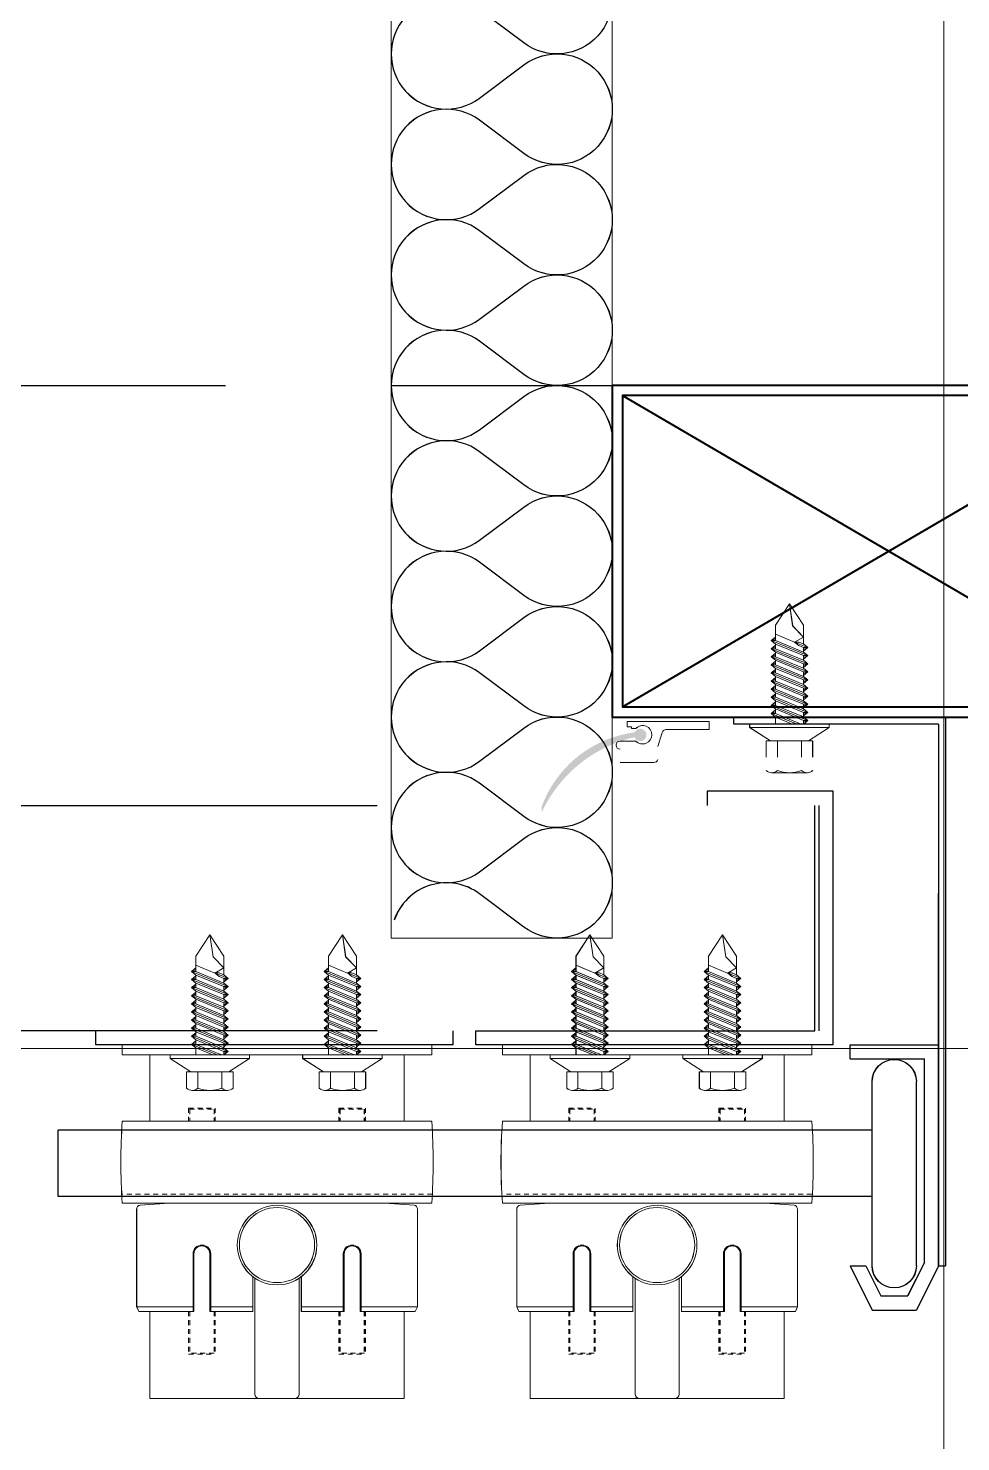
# Model space of a CAD drawing. Header units: millimetres. Extents: x 4739419 to 5837985, y 2291271 to 3446271.
# Drawn here: x 4920254.7 to 4920465.6, y 2426302.3 to 2426622 of the extents above; entities that cross this region are included whole.
import ezdxf

# ---------------------------------------------------------------- set-up
doc = ezdxf.new("R2010")
doc.units = ezdxf.units.MM
doc.linetypes.add('XR-평면도$0$HID', pattern=[2, 1.1, -0.9])
doc.linetypes.add('XR-평면도$0$HIDDEN', pattern=[0.375, 0.25, -0.125])
doc.layers.get('0').update_dxf_attribs({"color": 255})
for name, color, linetype, lineweight in [('XR-평면도$0$A-CNTL', 9, 'Continuous', 15), ('XR-평면도$0$A-CONC-LIN1', 9, 'Continuous', 40), ('XR-평면도$0$A-DWXM-SHUT', 9, 'Continuous', 25), ('XR-평면도$0$A-ELEV-LIN3', 9, 'Continuous', 18), ('XR-평면도$0$A-FFXM-EQP', 9, 'Continuous', 15), ('XR-평면도$0$A-WAXM-PANL', 9, 'Continuous', 20), ('XR-평면도$0$A-XXXX-STL', 9, 'Continuous', 25)]:
    doc.layers.add(name, color=color, linetype=linetype, lineweight=lineweight)
doc.layers.add('XR-평면도$0$HAT', color=9, linetype='Continuous')

# ---------------------------------------------------------------- blocks, each defined once
blk = doc.blocks.new('XR-평면도$0$중심선(210216)')
at = {"layer": 'XR-평면도$0$A-CNTL', "ltscale": 300}
blk.add_lwpolyline([(-10000, 90000), (186000, 90000)], dxfattribs=at)
blk = doc.blocks.new('XR-평면도$0$단열재(PANEL)')
at = {"layer": 'XR-평면도$0$HAT'}
blk.add_lwpolyline([(-60, 405, -2), (-60, 445), (-40, 430, 2), (-40, 470), (-60, 455, -2), (-60, 495), (-40, 480, 2), (-40, 520), (-60, 505, -2), (-60, 545), (-40, 530, 2), (-40, 570), (-60, 555, -2), (-60, 595), (-40, 580, 2), (-40, 620), (-60, 605, -2), (-60, 645), (-40, 630, 2), (-40, 670), (-60, 655, -2), (-60, 695), (-40, 680, 2), (-40, 720), (-60, 705, -2), (-60, 745), (-40, 730, 2), (-40, 770), (-60, 755, -2), (-60, 795), (-40, 780, 2), (-40, 820), (-60, 805, -2), (-60, 845), (-40, 830, 0.509758), (-1.34, 841.93, 0.509758)], format="xyb", dxfattribs=at)
blk = doc.blocks.new('XR-평면도$0$셔터(9600)230515')
at = {"layer": 'XR-평면도$0$A-FFXM-EQP'}
h = blk.add_hatch(color=256, dxfattribs=at)
h.paths.add_polyline_path([(9728.4, 328.74, 0.016306), (9730.07, 328.47, 1.195216), (9732.32, 330.04, 0.543341), (9730.03, 329.55, -0.013697), (9728.4, 329.98)])
h.paths.add_polyline_path([(9728.4, 328.74), (9728.4, 329.98, -0.012355), (9726.94, 330.44), (9726.78, 330.44, -0.213645), (9726.09, 330.75, -0.195215), (9709.05, 346.53), (9709.05, 345.22, 0.261268)])
at = {"color": 1}
for p, q in [((9727.3, 252.3, 0), (9847.7, 322.7, 0)), ((9727.3, 322.7, 0), (9847.7, 252.3, 0))]:
    blk.add_line(p, q, dxfattribs=at)
at = {"color": 3, "elevation": 0}
for points in [[(9850, 250), (9725, 250), (9725, 325), (9850, 325)], [(9847.7, 252.3), (9727.3, 252.3), (9727.3, 322.7), (9847.7, 322.7)]]:
    blk.add_lwpolyline(points, close=True, dxfattribs=at)
at = {"layer": 'XR-평면도$0$A-DWXM-SHUT', "ltscale": 20}
for p, q in [((9778.8, 449.15), (9783.8, 459.15)), ((9783.8, 459.15), (9793.8, 459.15)), ((9798.8, 449.15), (9793.8, 459.15)), ((9782.38, 449.15), (9785.78, 455.95)), ((9785.78, 455.95), (9791.82, 455.95)), ((9795.6, 448.39), (9791.82, 455.95)), ((9778.8, 449.15), (9782.38, 449.15)), ((9783.8, 449.15), (9783.8, 407.45)), ((9793.8, 449.15), (9793.8, 407.45)), ((9795.6, 448.39), (9795.6, 402.35)), ((9798.8, 449.15), (9798.8, 364.89)), ((9798.8, 326.6), (9798.8, 449.15)), ((9798.8, 449.15), (9800.4, 449.15)), ((9800.4, 325), (9800.4, 449.15)), ((9599.68, 433.45), (9599.68, 418.45)), ((9783.8, 433.45), (9599.68, 433.45)), ((9783.8, 418.45), (9599.68, 418.45)), ((9778.8, 402.35), (9795.6, 402.35)), ((9778.8, 402.35), (9778.8, 399.15)), ((9689.02, 399.15), (9608.18, 399.15)), ((9608.18, 399.15), (9608.18, 395.95)), ((9689.02, 399.15), (9689.02, 395.95)), ((9775, 399.15), (9694.16, 399.15)), ((9694.16, 399.15), (9694.16, 395.95)), ((9775, 399.15), (9694.16, 399.15)), ((9775, 399.15), (9775, 341.8)), ((9778.8, 399.15), (9798.8, 399.15)), ((9671.8, 395.95), (279.2, 395.95)), ((9694.16, 395.95), (9770.8, 395.95)), ((9770.8, 395.95), (9770.8, 345)), ((9771.8, 395.95), (9771.8, 345)), ((129.2, 345), (9671.8, 345)), ((9746.45, 341.8), (9746.45, 345)), ((9775, 341.8), (9746.45, 341.8)), ((9798.8, 326.6), (9752.47, 326.6)), ((9752.47, 326.6), (9752.47, 325)), ((9798.8, 326.6, 0), (9752.47, 326.6, 0)), ((9752.47, 326.6, 0), (9752.47, 325, 0)), ((9800.4, 325), (9752.47, 325))]:
    blk.add_line(p, q, dxfattribs=at)
for centre, start, end in [((9788.8, 449.15, 0), 0, 180), ((9788.8, 407.45, 0), 180, 0)]:
    blk.add_arc(centre, 5, start, end, dxfattribs=at)
at = {"layer": 'XR-평면도$0$A-FFXM-EQP'}
for p, q in [((9620.42, 459.45), (9620.42, 479.15)), ((9677.92, 479.15), (9620.42, 479.15)), ((9644.17, 451.93), (9644.17, 478.15)), ((9653.17, 479.15), (9645.17, 479.15)), ((9654.17, 451.93), (9654.17, 478.15)), ((9677.92, 479.15), (9677.92, 459.45)), ((9706.4, 459.45), (9706.4, 479.15)), ((9763.9, 479.15), (9706.4, 479.15)), ((9730.15, 451.93), (9730.15, 478.15)), ((9739.15, 479.15), (9731.15, 479.15)), ((9740.15, 451.93), (9740.15, 478.15)), ((9763.9, 479.15), (9763.9, 459.45)), ((9617.42, 458.45), (9617.89, 459.45)), ((9617.42, 458.45), (9617.42, 436.36)), ((9630.37, 458.45), (9617.42, 458.45)), ((9630.37, 459.45), (9617.89, 459.45)), ((9630.17, 446.45), (9630.17, 459.45)), ((9630.37, 446.45), (9630.37, 459.45)), ((9633.97, 446.45), (9633.97, 459.45)), ((9643.67, 459.45), (9633.97, 459.45)), ((9643.67, 458.45), (9633.97, 458.45)), ((9634.17, 446.45), (9634.17, 459.45)), ((9643.67, 459.45), (9643.67, 451.57)), ((9654.67, 459.45), (9654.67, 451.57)), ((9664.37, 459.45), (9654.67, 459.45)), ((9664.37, 458.45), (9654.67, 458.45)), ((9664.17, 446.45), (9664.17, 459.45)), ((9664.37, 446.45), (9664.37, 459.45)), ((9667.97, 446.45), (9667.97, 459.45)), ((9680.45, 459.45), (9667.97, 459.45)), ((9680.92, 458.45), (9667.97, 458.45)), ((9668.17, 446.45), (9668.17, 459.45)), ((9680.92, 458.45), (9680.45, 459.45)), ((9680.92, 458.45), (9680.92, 436.36)), ((9703.4, 458.45), (9703.87, 459.45)), ((9703.4, 458.45), (9703.4, 436.36)), ((9716.35, 458.45), (9703.4, 458.45)), ((9716.35, 459.45), (9703.87, 459.45)), ((9716.15, 446.45), (9716.15, 459.45)), ((9716.35, 446.45), (9716.35, 459.45)), ((9719.95, 446.45), (9719.95, 459.45)), ((9729.65, 459.45), (9719.95, 459.45)), ((9729.65, 458.45), (9719.95, 458.45)), ((9720.15, 446.45), (9720.15, 459.45)), ((9729.65, 459.45), (9729.65, 451.57)), ((9740.65, 459.45), (9740.65, 451.57)), ((9750.35, 459.45), (9740.65, 459.45)), ((9750.35, 458.45), (9740.65, 458.45)), ((9750.15, 446.45), (9750.15, 459.45)), ((9750.35, 446.45), (9750.35, 459.45)), ((9753.95, 446.45), (9753.95, 459.45)), ((9766.43, 459.45), (9753.95, 459.45)), ((9766.9, 458.45), (9753.95, 458.45)), ((9754.15, 446.45), (9754.15, 459.45)), ((9766.9, 458.45), (9766.43, 459.45)), ((9766.9, 458.45), (9766.9, 436.36)), ((9684.17, 434.95), (9614.17, 434.95)), ((9624.84, 434.95), (9618.18, 435.39)), ((9620.42, 435.07), (9620.42, 434.95)), ((9673.5, 434.95), (9680.16, 435.39)), ((9677.92, 435.07), (9677.92, 434.95)), ((9770.15, 434.95), (9700.15, 434.95)), ((9710.82, 434.95), (9704.16, 435.39)), ((9706.4, 435.07), (9706.4, 434.95)), ((9759.48, 434.95), (9766.14, 435.39)), ((9763.9, 435.07), (9763.9, 434.95)), ((9684.17, 416.45), (9614.17, 416.45)), ((9620.42, 401.45), (9620.42, 416.45)), ((9677.92, 416.45), (9677.92, 402.45)), ((9770.15, 416.45), (9700.15, 416.45)), ((9706.4, 401.45), (9706.4, 416.45)), ((9763.9, 416.45), (9763.9, 402.45)), ((9629.9, 409.45), (9638.04, 409.45)), ((9659.9, 409.45), (9668.04, 409.45)), ((9715.88, 409.45), (9724.02, 409.45)), ((9745.88, 409.45), (9754.02, 409.45)), ((9628.72, 408.95), (9628.72, 405.25)), ((9631.26, 408.95), (9631.26, 405.25)), ((9636.68, 408.95), (9636.68, 405.25)), ((9639.22, 408.95), (9639.22, 405.25)), ((9658.72, 408.95), (9658.72, 405.25)), ((9661.26, 408.95), (9661.26, 405.25)), ((9666.68, 408.95), (9666.68, 405.25)), ((9669.22, 408.95), (9669.22, 405.25)), ((9714.7, 408.95), (9714.7, 405.25)), ((9717.24, 408.95), (9717.24, 405.25)), ((9722.66, 408.95), (9722.66, 405.25)), ((9725.2, 408.95), (9725.2, 405.25)), ((9744.7, 408.95), (9744.7, 405.25)), ((9747.24, 408.95), (9747.24, 405.25)), ((9752.66, 408.95), (9752.66, 405.25)), ((9755.2, 408.95), (9755.2, 405.25)), ((9628.72, 405.25), (9639.22, 405.25)), ((9658.72, 405.25), (9669.22, 405.25)), ((9714.7, 405.25), (9725.2, 405.25)), ((9744.7, 405.25), (9755.2, 405.25)), ((9684.17, 401.45), (9614.17, 401.45)), ((9614.17, 401.45), (9614.17, 399.15)), ((9620.42, 401.45), (9620.42, 402.45)), ((9629.82, 399.05), (9635.72, 401.45)), ((9629.82, 397.22), (9638.12, 400.63)), ((9629.82, 397.22), (9638.12, 400.63)), ((9630.82, 399.85), (9630.82, 401.45)), ((9637.12, 400.63), (9637.12, 401.45)), ((9637.12, 398.8), (9637.12, 399.83)), ((9659.82, 399.05), (9665.72, 401.45)), ((9659.82, 397.22), (9668.12, 400.63)), ((9659.82, 397.22), (9668.12, 400.63)), ((9660.82, 399.85), (9660.82, 401.45)), ((9667.12, 400.63), (9667.12, 401.45)), ((9667.12, 398.8), (9667.12, 399.83)), ((9677.92, 401.45), (9677.92, 402.45)), ((9684.17, 401.45), (9684.17, 399.15)), ((9770.15, 401.45), (9700.15, 401.45)), ((9700.15, 401.45), (9700.15, 399.15)), ((9706.4, 401.45), (9706.4, 402.45)), ((9715.8, 399.05), (9721.7, 401.45)), ((9715.8, 397.22), (9724.1, 400.63)), ((9715.8, 397.22), (9724.1, 400.63)), ((9716.8, 399.85), (9716.8, 401.45)), ((9723.1, 400.63), (9723.1, 401.45)), ((9723.1, 398.8), (9723.1, 399.83)), ((9745.8, 399.05), (9751.7, 401.45)), ((9745.8, 397.22), (9754.1, 400.63)), ((9745.8, 397.22), (9754.1, 400.63)), ((9746.8, 399.85), (9746.8, 401.45)), ((9753.1, 400.63), (9753.1, 401.45)), ((9753.1, 398.8), (9753.1, 399.83)), ((9763.9, 401.45), (9763.9, 402.45)), ((9770.15, 401.45), (9770.15, 399.15)), ((9629.82, 395.38), (9638.12, 398.8)), ((9629.82, 395.38), (9638.12, 398.8)), ((9629.82, 393.55), (9638.12, 396.97)), ((9629.82, 393.55), (9638.12, 396.97)), ((9630.82, 398.02), (9630.82, 399.05)), ((9630.82, 396.19), (9630.82, 397.22)), ((9637.12, 396.97), (9637.12, 398)), ((9659.82, 395.38), (9668.12, 398.8)), ((9659.82, 395.38), (9668.12, 398.8)), ((9659.82, 393.55), (9668.12, 396.97)), ((9659.82, 393.55), (9668.12, 396.97)), ((9660.82, 398.02), (9660.82, 399.05)), ((9660.82, 396.19), (9660.82, 397.22)), ((9667.12, 396.97), (9667.12, 398)), ((9715.8, 395.38), (9724.1, 398.8)), ((9715.8, 395.38), (9724.1, 398.8)), ((9715.8, 393.55), (9724.1, 396.97)), ((9715.8, 393.55), (9724.1, 396.97)), ((9716.8, 398.02), (9716.8, 399.05)), ((9716.8, 396.19), (9716.8, 397.22)), ((9723.1, 396.97), (9723.1, 398)), ((9745.8, 395.38), (9754.1, 398.8)), ((9745.8, 395.38), (9754.1, 398.8)), ((9745.8, 393.55), (9754.1, 396.97)), ((9745.8, 393.55), (9754.1, 396.97)), ((9746.8, 398.02), (9746.8, 399.05)), ((9746.8, 396.19), (9746.8, 397.22)), ((9753.1, 396.97), (9753.1, 398)), ((9629.82, 391.72), (9638.12, 395.14)), ((9629.82, 391.72), (9638.12, 395.14)), ((9629.82, 389.89), (9638.12, 393.3)), ((9629.82, 389.89), (9638.12, 393.3)), ((9630.82, 394.36), (9630.82, 395.38)), ((9630.82, 392.52), (9630.82, 393.55)), ((9637.12, 395.14), (9637.12, 396.16)), ((9637.12, 393.3), (9637.12, 394.33)), ((9659.82, 391.72), (9668.12, 395.14)), ((9659.82, 391.72), (9668.12, 395.14)), ((9659.82, 389.89), (9668.12, 393.3)), ((9659.82, 389.89), (9668.12, 393.3)), ((9660.82, 394.36), (9660.82, 395.38)), ((9660.82, 392.52), (9660.82, 393.55)), ((9667.12, 395.14), (9667.12, 396.16)), ((9667.12, 393.3), (9667.12, 394.33)), ((9715.8, 391.72), (9724.1, 395.14)), ((9715.8, 391.72), (9724.1, 395.14)), ((9715.8, 389.89), (9724.1, 393.3)), ((9715.8, 389.89), (9724.1, 393.3)), ((9716.8, 394.36), (9716.8, 395.38)), ((9716.8, 392.52), (9716.8, 393.55)), ((9723.1, 395.14), (9723.1, 396.16)), ((9723.1, 393.3), (9723.1, 394.33)), ((9745.8, 391.72), (9754.1, 395.14)), ((9745.8, 391.72), (9754.1, 395.14)), ((9745.8, 389.89), (9754.1, 393.3)), ((9745.8, 389.89), (9754.1, 393.3)), ((9746.8, 394.36), (9746.8, 395.38)), ((9746.8, 392.52), (9746.8, 393.55)), ((9753.1, 395.14), (9753.1, 396.16)), ((9753.1, 393.3), (9753.1, 394.33)), ((9629.82, 388.05), (9638.12, 391.47)), ((9629.82, 388.05), (9638.12, 391.47)), ((9630.82, 390.69), (9630.82, 391.72)), ((9637.12, 391.47), (9637.12, 392.5)), ((9637.12, 389.64), (9637.12, 390.67)), ((9659.82, 388.05), (9668.12, 391.47)), ((9659.82, 388.05), (9668.12, 391.47)), ((9660.82, 390.69), (9660.82, 391.72)), ((9667.12, 391.47), (9667.12, 392.5)), ((9667.12, 389.64), (9667.12, 390.67)), ((9715.8, 388.05), (9724.1, 391.47)), ((9715.8, 388.05), (9724.1, 391.47)), ((9716.8, 390.69), (9716.8, 391.72)), ((9723.1, 391.47), (9723.1, 392.5)), ((9723.1, 389.64), (9723.1, 390.67)), ((9745.8, 388.05), (9754.1, 391.47)), ((9745.8, 388.05), (9754.1, 391.47)), ((9746.8, 390.69), (9746.8, 391.72)), ((9753.1, 391.47), (9753.1, 392.5)), ((9753.1, 389.64), (9753.1, 390.67)), ((9629.82, 386.22), (9638.12, 389.64)), ((9629.82, 386.22), (9638.12, 389.64)), ((9629.82, 384.39), (9638.12, 387.8)), ((9629.82, 384.39), (9638.12, 387.8)), ((9630.82, 388.86), (9630.82, 389.89)), ((9630.82, 387.02), (9630.82, 388.05)), ((9637.12, 387.8), (9637.12, 388.83)), ((9637.12, 385.97), (9637.12, 387)), ((9659.82, 386.22), (9668.12, 389.64)), ((9659.82, 386.22), (9668.12, 389.64)), ((9659.82, 384.39), (9668.12, 387.8)), ((9659.82, 384.39), (9668.12, 387.8)), ((9660.82, 388.86), (9660.82, 389.89)), ((9660.82, 387.02), (9660.82, 388.05)), ((9667.12, 387.8), (9667.12, 388.83)), ((9667.12, 385.97), (9667.12, 387)), ((9715.8, 386.22), (9724.1, 389.64)), ((9715.8, 386.22), (9724.1, 389.64)), ((9715.8, 384.39), (9724.1, 387.8)), ((9715.8, 384.39), (9724.1, 387.8)), ((9716.8, 388.86), (9716.8, 389.89)), ((9716.8, 387.02), (9716.8, 388.05)), ((9723.1, 387.8), (9723.1, 388.83)), ((9723.1, 385.97), (9723.1, 387)), ((9745.8, 386.22), (9754.1, 389.64)), ((9745.8, 386.22), (9754.1, 389.64)), ((9745.8, 384.39), (9754.1, 387.8)), ((9745.8, 384.39), (9754.1, 387.8)), ((9746.8, 388.86), (9746.8, 389.89)), ((9746.8, 387.02), (9746.8, 388.05)), ((9753.1, 387.8), (9753.1, 388.83)), ((9753.1, 385.97), (9753.1, 387)), ((9629.82, 382.55), (9638.12, 385.97)), ((9629.82, 382.55), (9638.12, 385.97)), ((9630.82, 385.19), (9630.82, 386.22)), ((9630.82, 383.36), (9630.82, 384.39)), ((9635.11, 382.9), (9638.12, 384.14)), ((9635.11, 382.9), (9638.12, 384.14)), ((9637.12, 384.14), (9637.12, 385.17)), ((9659.82, 382.55), (9668.12, 385.97)), ((9659.82, 382.55), (9668.12, 385.97)), ((9660.82, 385.19), (9660.82, 386.22)), ((9660.82, 383.36), (9660.82, 384.39)), ((9665.11, 382.9), (9668.12, 384.14)), ((9665.11, 382.9), (9668.12, 384.14)), ((9667.12, 384.14), (9667.12, 385.17)), ((9715.8, 382.55), (9724.1, 385.97)), ((9715.8, 382.55), (9724.1, 385.97)), ((9716.8, 385.19), (9716.8, 386.22)), ((9716.8, 383.36), (9716.8, 384.39)), ((9721.09, 382.9), (9724.1, 384.14)), ((9721.09, 382.9), (9724.1, 384.14)), ((9723.1, 384.14), (9723.1, 385.17)), ((9745.8, 382.55), (9754.1, 385.97)), ((9745.8, 382.55), (9754.1, 385.97)), ((9746.8, 385.19), (9746.8, 386.22)), ((9746.8, 383.36), (9746.8, 384.39)), ((9751.09, 382.9), (9754.1, 384.14)), ((9751.09, 382.9), (9754.1, 384.14)), ((9753.1, 384.14), (9753.1, 385.17)), ((9630.82, 379.08), (9630.82, 382.55)), ((9637.12, 379.08), (9637.12, 383.33)), ((9660.82, 379.08), (9660.82, 382.55)), ((9667.12, 379.08), (9667.12, 383.33)), ((9716.8, 379.08), (9716.8, 382.55)), ((9723.1, 379.08), (9723.1, 383.33)), ((9746.8, 379.08), (9746.8, 382.55)), ((9753.1, 379.08), (9753.1, 383.33)), ((9761.01, 337.6), (9769.15, 337.6)), ((9761.01, 337.6, 0), (9769.15, 337.6, 0)), ((9726.78, 335.29), (9734.42, 335.29)), ((9726.78, 335.29, 0), (9734.42, 335.29, 0)), ((9759.83, 334.1), (9759.83, 330.4)), ((9759.83, 334.1, 0), (9759.83, 330.4, 0)), ((9762.36, 334.1), (9762.36, 330.4)), ((9762.36, 334.1, 0), (9762.36, 330.4, 0)), ((9767.79, 334.1), (9767.79, 330.4)), ((9767.79, 334.1, 0), (9767.79, 330.4, 0)), ((9770.33, 334.1), (9770.33, 330.4)), ((9770.33, 334.1, 0), (9770.33, 330.4, 0)), ((9726.78, 330.44), (9730.36, 330.44)), ((9726.78, 330.44, 0), (9730.36, 330.44, 0)), ((9735.3, 331.64), (9736.29, 328.5)), ((9735.3, 331.64, 0), (9736.29, 328.5, 0)), ((9759.83, 330.4), (9770.33, 330.4)), ((9759.83, 330.4, 0), (9770.33, 330.4, 0)), ((9729.32, 327.2), (9728.4, 327.2)), ((9728.4, 326), (9728.4, 327.2)), ((9729.32, 327.2, 0), (9728.4, 327.2, 0)), ((9728.4, 326, 0), (9728.4, 327.2, 0)), ((9729.32, 327.57), (9730.36, 327.57)), ((9729.32, 327.2), (9729.32, 327.57)), ((9729.32, 327.57, 0), (9730.36, 327.57, 0)), ((9729.32, 327.2, 0), (9729.32, 327.57, 0)), ((9746.89, 327.85), (9737.12, 327.85)), ((9746.89, 327.85, 0), (9737.12, 327.85, 0)), ((9744.12, 327.85), (9738.57, 327.85)), ((9744.12, 327.85, 0), (9738.57, 327.85, 0)), ((9746.89, 326), (9746.89, 327.85)), ((9746.89, 326, 0), (9746.89, 327.85, 0)), ((9760.93, 324.2), (9766.83, 326.6)), ((9760.93, 324.2, 0), (9766.83, 326.6, 0)), ((9761.93, 325), (9761.93, 326.6)), ((9761.93, 325, 0), (9761.93, 326.6, 0)), ((9768.23, 325.78), (9768.23, 326.6)), ((9768.23, 325.78, 0), (9768.23, 326.6, 0)), ((9728.4, 326), (9746.34, 326)), ((9728.4, 326, 0), (9746.34, 326, 0)), ((9730.62, 326), (9746.89, 326)), ((9730.62, 326, 0), (9746.89, 326, 0)), ((9760.93, 322.37), (9769.23, 325.78)), ((9760.93, 322.37), (9769.23, 325.78)), ((9760.93, 322.37, 0), (9769.23, 325.78, 0)), ((9760.93, 322.37, 0), (9769.23, 325.78, 0)), ((9760.93, 320.53), (9769.23, 323.95)), ((9760.93, 320.53), (9769.23, 323.95)), ((9760.93, 320.53, 0), (9769.23, 323.95, 0)), ((9760.93, 320.53, 0), (9769.23, 323.95, 0)), ((9761.93, 323.17), (9761.93, 324.2)), ((9761.93, 323.17, 0), (9761.93, 324.2, 0)), ((9768.23, 323.95), (9768.23, 324.98)), ((9768.23, 323.95, 0), (9768.23, 324.98, 0)), ((9768.23, 322.12), (9768.23, 323.15)), ((9768.23, 322.12, 0), (9768.23, 323.15, 0)), ((9760.93, 318.7), (9769.23, 322.12)), ((9760.93, 318.7), (9769.23, 322.12)), ((9760.93, 318.7, 0), (9769.23, 322.12, 0)), ((9760.93, 318.7, 0), (9769.23, 322.12, 0)), ((9760.93, 316.87), (9769.23, 320.29)), ((9760.93, 316.87), (9769.23, 320.29)), ((9760.93, 316.87, 0), (9769.23, 320.29, 0)), ((9760.93, 316.87, 0), (9769.23, 320.29, 0)), ((9761.93, 321.34), (9761.93, 322.37)), ((9761.93, 321.34, 0), (9761.93, 322.37, 0)), ((9761.93, 319.51), (9761.93, 320.53)), ((9761.93, 319.51, 0), (9761.93, 320.53, 0)), ((9768.23, 320.29), (9768.23, 321.31)), ((9768.23, 320.29, 0), (9768.23, 321.31, 0)), ((9760.93, 315.04), (9769.23, 318.45)), ((9760.93, 315.04), (9769.23, 318.45)), ((9760.93, 315.04, 0), (9769.23, 318.45, 0)), ((9760.93, 315.04, 0), (9769.23, 318.45, 0)), ((9760.93, 313.2), (9769.23, 316.62)), ((9760.93, 313.2), (9769.23, 316.62)), ((9760.93, 313.2, 0), (9769.23, 316.62, 0)), ((9760.93, 313.2, 0), (9769.23, 316.62, 0)), ((9761.93, 317.67), (9761.93, 318.7)), ((9761.93, 317.67, 0), (9761.93, 318.7, 0)), ((9761.93, 315.84), (9761.93, 316.87)), ((9761.93, 315.84, 0), (9761.93, 316.87, 0)), ((9768.23, 318.45), (9768.23, 319.48)), ((9768.23, 318.45, 0), (9768.23, 319.48, 0)), ((9768.23, 316.62), (9768.23, 317.65)), ((9768.23, 316.62, 0), (9768.23, 317.65, 0)), ((9760.93, 311.37), (9769.23, 314.79)), ((9760.93, 311.37), (9769.23, 314.79)), ((9760.93, 311.37, 0), (9769.23, 314.79, 0)), ((9760.93, 311.37, 0), (9769.23, 314.79, 0)), ((9761.93, 314.01), (9761.93, 315.04)), ((9761.93, 314.01, 0), (9761.93, 315.04, 0)), ((9768.23, 314.79), (9768.23, 315.82)), ((9768.23, 314.79, 0), (9768.23, 315.82, 0)), ((9768.23, 312.95), (9768.23, 313.98)), ((9768.23, 312.95, 0), (9768.23, 313.98, 0)), ((9760.93, 309.54), (9769.23, 312.95)), ((9760.93, 309.54), (9769.23, 312.95)), ((9760.93, 309.54, 0), (9769.23, 312.95, 0)), ((9760.93, 309.54, 0), (9769.23, 312.95, 0)), ((9760.93, 307.7), (9769.23, 311.12)), ((9760.93, 307.7), (9769.23, 311.12)), ((9760.93, 307.7, 0), (9769.23, 311.12, 0)), ((9760.93, 307.7, 0), (9769.23, 311.12, 0)), ((9761.93, 312.17), (9761.93, 313.2)), ((9761.93, 312.17, 0), (9761.93, 313.2, 0)), ((9761.93, 310.34), (9761.93, 311.37)), ((9761.93, 310.34, 0), (9761.93, 311.37, 0)), ((9768.23, 311.12), (9768.23, 312.15)), ((9768.23, 311.12, 0), (9768.23, 312.15, 0)), ((9768.23, 309.29), (9768.23, 310.32)), ((9768.23, 309.29, 0), (9768.23, 310.32, 0)), ((9761.93, 308.51), (9761.93, 309.54)), ((9761.93, 308.51, 0), (9761.93, 309.54, 0)), ((9761.93, 304.23), (9761.93, 307.7)), ((9761.93, 304.23, 0), (9761.93, 307.7, 0)), ((9766.22, 308.05), (9769.23, 309.29)), ((9766.22, 308.05), (9769.23, 309.29)), ((9766.22, 308.05, 0), (9769.23, 309.29, 0)), ((9766.22, 308.05, 0), (9769.23, 309.29, 0)), ((9768.23, 304.23), (9768.23, 308.48)), ((9768.23, 304.23, 0), (9768.23, 308.48, 0))]:
    blk.add_line(p, q, dxfattribs=at)
at = {"layer": 'XR-평면도$0$A-FFXM-EQP', "linetype": 'XR-평면도$0$HID'}
for p, q in [((9629.17, 459.45), (9629.17, 469.15)), ((9629.17, 469.15), (9635.17, 469.15)), ((9629.42, 459.45), (9629.42, 468.9)), ((9634.92, 468.9), (9629.42, 468.9)), ((9634.92, 459.45), (9634.92, 468.9)), ((9635.17, 459.45), (9635.17, 469.15)), ((9663.17, 459.45), (9663.17, 469.15)), ((9663.17, 469.15), (9669.17, 469.15)), ((9663.42, 459.45), (9663.42, 468.9)), ((9668.92, 468.9), (9663.42, 468.9)), ((9668.92, 459.45), (9668.92, 468.9)), ((9669.17, 459.45), (9669.17, 469.15)), ((9715.15, 459.45), (9715.15, 469.15)), ((9715.15, 469.15), (9721.15, 469.15)), ((9715.4, 459.45), (9715.4, 468.9)), ((9720.9, 468.9), (9715.4, 468.9)), ((9720.9, 459.45), (9720.9, 468.9)), ((9721.15, 459.45), (9721.15, 469.15)), ((9749.15, 459.45), (9749.15, 469.15)), ((9749.15, 469.15), (9755.15, 469.15)), ((9749.4, 459.45), (9749.4, 468.9)), ((9754.9, 468.9), (9749.4, 468.9)), ((9754.9, 459.45), (9754.9, 468.9)), ((9755.15, 459.45), (9755.15, 469.15)), ((9684.29, 432.95), (9614.17, 432.95)), ((9770.15, 432.95), (9700.15, 432.95)), ((9684.29, 418.45), (9614.17, 418.45)), ((9629.17, 413.45), (9629.17, 416.45)), ((9629.42, 413.7), (9629.42, 416.45)), ((9634.92, 413.7), (9634.92, 416.45)), ((9635.17, 413.45), (9635.17, 416.45)), ((9663.17, 413.45), (9663.17, 416.45)), ((9663.42, 413.7), (9663.42, 416.45)), ((9668.92, 413.7), (9668.92, 416.45)), ((9669.17, 413.45), (9669.17, 416.45)), ((9770.27, 418.45), (9700.15, 418.45)), ((9715.15, 413.45), (9715.15, 416.45)), ((9715.4, 413.7), (9715.4, 416.45)), ((9720.9, 413.7), (9720.9, 416.45)), ((9721.15, 413.45), (9721.15, 416.45)), ((9749.15, 413.45), (9749.15, 416.45)), ((9749.4, 413.7), (9749.4, 416.45)), ((9754.9, 413.7), (9754.9, 416.45)), ((9755.15, 413.45), (9755.15, 416.45)), ((9629.17, 413.45), (9635.17, 413.45)), ((9629.42, 413.7), (9634.92, 413.7)), ((9663.17, 413.45), (9669.17, 413.45)), ((9663.42, 413.7), (9668.92, 413.7)), ((9715.15, 413.45), (9721.15, 413.45)), ((9715.4, 413.7), (9720.9, 413.7)), ((9749.15, 413.45), (9755.15, 413.45)), ((9749.4, 413.7), (9754.9, 413.7))]:
    blk.add_line(p, q, dxfattribs=at)
at = {"layer": 'XR-평면도$0$A-FFXM-EQP', "color": 7}
blk.add_line((9770.15, 399.15), (9700.15, 399.15), dxfattribs=at)
at = {"layer": 'XR-평면도$0$A-FFXM-EQP'}
for points in [[(9638.27, 405.25), (9629.67, 405.25), (9624.97, 402.25), (9642.97, 402.25)], [(9668.27, 405.25), (9659.67, 405.25), (9654.97, 402.25), (9672.97, 402.25)], [(9724.25, 405.25), (9715.65, 405.25), (9710.95, 402.25), (9728.95, 402.25)], [(9754.25, 405.25), (9745.65, 405.25), (9740.95, 402.25), (9758.95, 402.25)], [(9642.97, 402.25), (9624.97, 402.25), (9624.97, 401.45), (9642.97, 401.45)], [(9638.12, 400.63), (9637.12, 399.83), (9630.82, 397.22), (9629.82, 397.22), (9630.82, 398.02), (9637.12, 400.63)], [(9672.97, 402.25), (9654.97, 402.25), (9654.97, 401.45), (9672.97, 401.45)], [(9668.12, 400.63), (9667.12, 399.83), (9660.82, 397.22), (9659.82, 397.22), (9660.82, 398.02), (9667.12, 400.63)], [(9728.95, 402.25), (9710.95, 402.25), (9710.95, 401.45), (9728.95, 401.45)], [(9724.1, 400.63), (9723.1, 399.83), (9716.8, 397.22), (9715.8, 397.22), (9716.8, 398.02), (9723.1, 400.63)], [(9758.95, 402.25), (9740.95, 402.25), (9740.95, 401.45), (9758.95, 401.45)], [(9754.1, 400.63), (9753.1, 399.83), (9746.8, 397.22), (9745.8, 397.22), (9746.8, 398.02), (9753.1, 400.63)], [(9638.12, 398.8), (9637.12, 398), (9630.82, 395.38), (9629.82, 395.38), (9630.82, 396.19), (9637.12, 398.8)], [(9638.12, 396.97), (9637.12, 396.16), (9630.82, 393.55), (9629.82, 393.55), (9630.82, 394.36), (9637.12, 396.97)], [(9668.12, 398.8), (9667.12, 398), (9660.82, 395.38), (9659.82, 395.38), (9660.82, 396.19), (9667.12, 398.8)], [(9668.12, 396.97), (9667.12, 396.16), (9660.82, 393.55), (9659.82, 393.55), (9660.82, 394.36), (9667.12, 396.97)], [(9724.1, 398.8), (9723.1, 398), (9716.8, 395.38), (9715.8, 395.38), (9716.8, 396.19), (9723.1, 398.8)], [(9724.1, 396.97), (9723.1, 396.16), (9716.8, 393.55), (9715.8, 393.55), (9716.8, 394.36), (9723.1, 396.97)], [(9754.1, 398.8), (9753.1, 398), (9746.8, 395.38), (9745.8, 395.38), (9746.8, 396.19), (9753.1, 398.8)], [(9754.1, 396.97), (9753.1, 396.16), (9746.8, 393.55), (9745.8, 393.55), (9746.8, 394.36), (9753.1, 396.97)], [(9638.12, 395.14), (9637.12, 394.33), (9630.82, 391.72), (9629.82, 391.72), (9630.82, 392.52), (9637.12, 395.14)], [(9638.12, 393.3), (9637.12, 392.5), (9630.82, 389.89), (9629.82, 389.89), (9630.82, 390.69), (9637.12, 393.3)], [(9668.12, 395.14), (9667.12, 394.33), (9660.82, 391.72), (9659.82, 391.72), (9660.82, 392.52), (9667.12, 395.14)], [(9668.12, 393.3), (9667.12, 392.5), (9660.82, 389.89), (9659.82, 389.89), (9660.82, 390.69), (9667.12, 393.3)], [(9724.1, 395.14), (9723.1, 394.33), (9716.8, 391.72), (9715.8, 391.72), (9716.8, 392.52), (9723.1, 395.14)], [(9724.1, 393.3), (9723.1, 392.5), (9716.8, 389.89), (9715.8, 389.89), (9716.8, 390.69), (9723.1, 393.3)], [(9754.1, 395.14), (9753.1, 394.33), (9746.8, 391.72), (9745.8, 391.72), (9746.8, 392.52), (9753.1, 395.14)], [(9754.1, 393.3), (9753.1, 392.5), (9746.8, 389.89), (9745.8, 389.89), (9746.8, 390.69), (9753.1, 393.3)], [(9638.12, 391.47), (9637.12, 390.67), (9630.82, 388.05), (9629.82, 388.05), (9630.82, 388.86), (9637.12, 391.47)], [(9668.12, 391.47), (9667.12, 390.67), (9660.82, 388.05), (9659.82, 388.05), (9660.82, 388.86), (9667.12, 391.47)], [(9724.1, 391.47), (9723.1, 390.67), (9716.8, 388.05), (9715.8, 388.05), (9716.8, 388.86), (9723.1, 391.47)], [(9754.1, 391.47), (9753.1, 390.67), (9746.8, 388.05), (9745.8, 388.05), (9746.8, 388.86), (9753.1, 391.47)], [(9638.12, 389.64), (9637.12, 388.83), (9630.82, 386.22), (9629.82, 386.22), (9630.82, 387.02), (9637.12, 389.64)], [(9638.12, 387.8), (9637.12, 387), (9630.82, 384.39), (9629.82, 384.39), (9630.82, 385.19), (9637.12, 387.8)], [(9668.12, 389.64), (9667.12, 388.83), (9660.82, 386.22), (9659.82, 386.22), (9660.82, 387.02), (9667.12, 389.64)], [(9668.12, 387.8), (9667.12, 387), (9660.82, 384.39), (9659.82, 384.39), (9660.82, 385.19), (9667.12, 387.8)], [(9724.1, 389.64), (9723.1, 388.83), (9716.8, 386.22), (9715.8, 386.22), (9716.8, 387.02), (9723.1, 389.64)], [(9724.1, 387.8), (9723.1, 387), (9716.8, 384.39), (9715.8, 384.39), (9716.8, 385.19), (9723.1, 387.8)], [(9754.1, 389.64), (9753.1, 388.83), (9746.8, 386.22), (9745.8, 386.22), (9746.8, 387.02), (9753.1, 389.64)], [(9754.1, 387.8), (9753.1, 387), (9746.8, 384.39), (9745.8, 384.39), (9746.8, 385.19), (9753.1, 387.8)], [(9638.12, 385.97), (9637.12, 385.17), (9630.82, 382.55), (9629.82, 382.55), (9630.82, 383.36), (9637.12, 385.97)], [(9638.12, 384.14), (9637.12, 383.33), (9636.11, 382.9), (9635.11, 382.9), (9636.11, 383.7), (9637.12, 384.14)], [(9668.12, 385.97), (9667.12, 385.17), (9660.82, 382.55), (9659.82, 382.55), (9660.82, 383.36), (9667.12, 385.97)], [(9668.12, 384.14), (9667.12, 383.33), (9666.11, 382.9), (9665.11, 382.9), (9666.11, 383.7), (9667.12, 384.14)], [(9724.1, 385.97), (9723.1, 385.17), (9716.8, 382.55), (9715.8, 382.55), (9716.8, 383.36), (9723.1, 385.97)], [(9724.1, 384.14), (9723.1, 383.33), (9722.09, 382.9), (9721.09, 382.9), (9722.09, 383.7), (9723.1, 384.14)], [(9754.1, 385.97), (9753.1, 385.17), (9746.8, 382.55), (9745.8, 382.55), (9746.8, 383.36), (9753.1, 385.97)], [(9754.1, 384.14), (9753.1, 383.33), (9752.09, 382.9), (9751.09, 382.9), (9752.09, 383.7), (9753.1, 384.14)], [(9769.38, 330.4), (9760.78, 330.4), (9756.08, 327.4), (9774.08, 327.4)], [(9774.08, 327.4), (9756.08, 327.4), (9756.08, 326.6), (9774.08, 326.6)], [(9769.23, 325.78), (9768.23, 324.98), (9761.93, 322.37), (9760.93, 322.37), (9761.93, 323.17), (9768.23, 325.78)], [(9769.23, 323.95), (9768.23, 323.15), (9761.93, 320.53), (9760.93, 320.53), (9761.93, 321.34), (9768.23, 323.95)], [(9769.23, 322.12), (9768.23, 321.31), (9761.93, 318.7), (9760.93, 318.7), (9761.93, 319.51), (9768.23, 322.12)], [(9769.23, 320.29), (9768.23, 319.48), (9761.93, 316.87), (9760.93, 316.87), (9761.93, 317.67), (9768.23, 320.29)], [(9769.23, 318.45), (9768.23, 317.65), (9761.93, 315.04), (9760.93, 315.04), (9761.93, 315.84), (9768.23, 318.45)], [(9769.23, 316.62), (9768.23, 315.82), (9761.93, 313.2), (9760.93, 313.2), (9761.93, 314.01), (9768.23, 316.62)], [(9769.23, 314.79), (9768.23, 313.98), (9761.93, 311.37), (9760.93, 311.37), (9761.93, 312.17), (9768.23, 314.79)], [(9769.23, 312.95), (9768.23, 312.15), (9761.93, 309.54), (9760.93, 309.54), (9761.93, 310.34), (9768.23, 312.95)], [(9769.23, 311.12), (9768.23, 310.32), (9761.93, 307.7), (9760.93, 307.7), (9761.93, 308.51), (9768.23, 311.12)], [(9769.23, 309.29), (9768.23, 308.48), (9767.22, 308.05), (9766.22, 308.05), (9767.22, 308.85), (9768.23, 309.29)]]:
    blk.add_lwpolyline(points, close=True, dxfattribs=at)
for points in [[(9636.61, 401.45), (9630.82, 399.05), (9629.82, 399.05), (9630.82, 399.85), (9634.67, 401.45)], [(9637.12, 401.04), (9638.12, 400.63), (9637.12, 401.44)], [(9666.61, 401.45), (9660.82, 399.05), (9659.82, 399.05), (9660.82, 399.85), (9664.67, 401.45)], [(9667.12, 401.04), (9668.12, 400.63), (9667.12, 401.44)], [(9722.59, 401.45), (9716.8, 399.05), (9715.8, 399.05), (9716.8, 399.85), (9720.65, 401.45)], [(9723.1, 401.04), (9724.1, 400.63), (9723.1, 401.44)], [(9752.59, 401.45), (9746.8, 399.05), (9745.8, 399.05), (9746.8, 399.85), (9750.65, 401.45)], [(9753.1, 401.04), (9754.1, 400.63), (9753.1, 401.44)], [(9630.82, 398.65), (9629.82, 399.05), (9630.82, 398.25)], [(9630.82, 396.82), (9629.82, 397.22), (9630.82, 396.41)], [(9630.82, 396.82), (9629.82, 397.22), (9630.82, 396.41)], [(9637.12, 399.2), (9638.12, 398.8), (9637.12, 399.61)], [(9637.12, 397.37), (9638.12, 396.97), (9637.12, 397.77)], [(9660.82, 398.65), (9659.82, 399.05), (9660.82, 398.25)], [(9660.82, 396.82), (9659.82, 397.22), (9660.82, 396.41)], [(9660.82, 396.82), (9659.82, 397.22), (9660.82, 396.41)], [(9667.12, 399.2), (9668.12, 398.8), (9667.12, 399.61)], [(9667.12, 397.37), (9668.12, 396.97), (9667.12, 397.77)], [(9716.8, 398.65), (9715.8, 399.05), (9716.8, 398.25)], [(9716.8, 396.82), (9715.8, 397.22), (9716.8, 396.41)], [(9716.8, 396.82), (9715.8, 397.22), (9716.8, 396.41)], [(9723.1, 399.2), (9724.1, 398.8), (9723.1, 399.61)], [(9723.1, 397.37), (9724.1, 396.97), (9723.1, 397.77)], [(9746.8, 398.65), (9745.8, 399.05), (9746.8, 398.25)], [(9746.8, 396.82), (9745.8, 397.22), (9746.8, 396.41)], [(9746.8, 396.82), (9745.8, 397.22), (9746.8, 396.41)], [(9753.1, 399.2), (9754.1, 398.8), (9753.1, 399.61)], [(9753.1, 397.37), (9754.1, 396.97), (9753.1, 397.77)], [(9630.82, 394.98), (9629.82, 395.38), (9630.82, 394.58)], [(9630.82, 394.98), (9629.82, 395.38), (9630.82, 394.58)], [(9630.82, 393.15), (9629.82, 393.55), (9630.82, 392.75)], [(9630.82, 393.15), (9629.82, 393.55), (9630.82, 392.75)], [(9637.12, 395.54), (9638.12, 395.14), (9637.12, 395.94)], [(9637.12, 393.7), (9638.12, 393.3), (9637.12, 394.11)], [(9660.82, 394.98), (9659.82, 395.38), (9660.82, 394.58)], [(9660.82, 394.98), (9659.82, 395.38), (9660.82, 394.58)], [(9660.82, 393.15), (9659.82, 393.55), (9660.82, 392.75)], [(9660.82, 393.15), (9659.82, 393.55), (9660.82, 392.75)], [(9667.12, 395.54), (9668.12, 395.14), (9667.12, 395.94)], [(9667.12, 393.7), (9668.12, 393.3), (9667.12, 394.11)], [(9716.8, 394.98), (9715.8, 395.38), (9716.8, 394.58)], [(9716.8, 394.98), (9715.8, 395.38), (9716.8, 394.58)], [(9716.8, 393.15), (9715.8, 393.55), (9716.8, 392.75)], [(9716.8, 393.15), (9715.8, 393.55), (9716.8, 392.75)], [(9723.1, 395.54), (9724.1, 395.14), (9723.1, 395.94)], [(9723.1, 393.7), (9724.1, 393.3), (9723.1, 394.11)], [(9746.8, 394.98), (9745.8, 395.38), (9746.8, 394.58)], [(9746.8, 394.98), (9745.8, 395.38), (9746.8, 394.58)], [(9746.8, 393.15), (9745.8, 393.55), (9746.8, 392.75)], [(9746.8, 393.15), (9745.8, 393.55), (9746.8, 392.75)], [(9753.1, 395.54), (9754.1, 395.14), (9753.1, 395.94)], [(9753.1, 393.7), (9754.1, 393.3), (9753.1, 394.11)], [(9630.82, 391.32), (9629.82, 391.72), (9630.82, 390.91)], [(9630.82, 391.32), (9629.82, 391.72), (9630.82, 390.91)], [(9637.12, 391.87), (9638.12, 391.47), (9637.12, 392.27)], [(9637.12, 390.04), (9638.12, 389.64), (9637.12, 390.44)], [(9660.82, 391.32), (9659.82, 391.72), (9660.82, 390.91)], [(9660.82, 391.32), (9659.82, 391.72), (9660.82, 390.91)], [(9667.12, 391.87), (9668.12, 391.47), (9667.12, 392.27)], [(9667.12, 390.04), (9668.12, 389.64), (9667.12, 390.44)], [(9716.8, 391.32), (9715.8, 391.72), (9716.8, 390.91)], [(9716.8, 391.32), (9715.8, 391.72), (9716.8, 390.91)], [(9723.1, 391.87), (9724.1, 391.47), (9723.1, 392.27)], [(9723.1, 390.04), (9724.1, 389.64), (9723.1, 390.44)], [(9746.8, 391.32), (9745.8, 391.72), (9746.8, 390.91)], [(9746.8, 391.32), (9745.8, 391.72), (9746.8, 390.91)], [(9753.1, 391.87), (9754.1, 391.47), (9753.1, 392.27)], [(9753.1, 390.04), (9754.1, 389.64), (9753.1, 390.44)], [(9630.82, 389.48), (9629.82, 389.89), (9630.82, 389.08)], [(9630.82, 389.48), (9629.82, 389.89), (9630.82, 389.08)], [(9630.82, 387.65), (9629.82, 388.05), (9630.82, 387.25)], [(9630.82, 387.65), (9629.82, 388.05), (9630.82, 387.25)], [(9637.12, 388.21), (9638.12, 387.8), (9637.12, 388.61)], [(9660.82, 389.48), (9659.82, 389.89), (9660.82, 389.08)], [(9660.82, 389.48), (9659.82, 389.89), (9660.82, 389.08)], [(9660.82, 387.65), (9659.82, 388.05), (9660.82, 387.25)], [(9660.82, 387.65), (9659.82, 388.05), (9660.82, 387.25)], [(9667.12, 388.21), (9668.12, 387.8), (9667.12, 388.61)], [(9716.8, 389.48), (9715.8, 389.89), (9716.8, 389.08)], [(9716.8, 389.48), (9715.8, 389.89), (9716.8, 389.08)], [(9716.8, 387.65), (9715.8, 388.05), (9716.8, 387.25)], [(9716.8, 387.65), (9715.8, 388.05), (9716.8, 387.25)], [(9723.1, 388.21), (9724.1, 387.8), (9723.1, 388.61)], [(9746.8, 389.48), (9745.8, 389.89), (9746.8, 389.08)], [(9746.8, 389.48), (9745.8, 389.89), (9746.8, 389.08)], [(9746.8, 387.65), (9745.8, 388.05), (9746.8, 387.25)], [(9746.8, 387.65), (9745.8, 388.05), (9746.8, 387.25)], [(9753.1, 388.21), (9754.1, 387.8), (9753.1, 388.61)], [(9630.82, 385.82), (9629.82, 386.22), (9630.82, 385.42)], [(9630.82, 385.82), (9629.82, 386.22), (9630.82, 385.42)], [(9630.82, 383.98), (9629.82, 384.39), (9630.82, 383.58)], [(9630.82, 383.98), (9629.82, 384.39), (9630.82, 383.58)], [(9637.12, 386.37), (9638.12, 385.97), (9637.12, 386.77)], [(9637.12, 384.54), (9638.12, 384.14), (9637.12, 384.94)], [(9660.82, 385.82), (9659.82, 386.22), (9660.82, 385.42)], [(9660.82, 385.82), (9659.82, 386.22), (9660.82, 385.42)], [(9660.82, 383.98), (9659.82, 384.39), (9660.82, 383.58)], [(9660.82, 383.98), (9659.82, 384.39), (9660.82, 383.58)], [(9667.12, 386.37), (9668.12, 385.97), (9667.12, 386.77)], [(9667.12, 384.54), (9668.12, 384.14), (9667.12, 384.94)], [(9716.8, 385.82), (9715.8, 386.22), (9716.8, 385.42)], [(9716.8, 385.82), (9715.8, 386.22), (9716.8, 385.42)], [(9716.8, 383.98), (9715.8, 384.39), (9716.8, 383.58)], [(9716.8, 383.98), (9715.8, 384.39), (9716.8, 383.58)], [(9723.1, 386.37), (9724.1, 385.97), (9723.1, 386.77)], [(9723.1, 384.54), (9724.1, 384.14), (9723.1, 384.94)], [(9746.8, 385.82), (9745.8, 386.22), (9746.8, 385.42)], [(9746.8, 385.82), (9745.8, 386.22), (9746.8, 385.42)], [(9746.8, 383.98), (9745.8, 384.39), (9746.8, 383.58)], [(9746.8, 383.98), (9745.8, 384.39), (9746.8, 383.58)], [(9753.1, 386.37), (9754.1, 385.97), (9753.1, 386.77)], [(9753.1, 384.54), (9754.1, 384.14), (9753.1, 384.94)], [(9630.82, 382.15), (9629.82, 382.55), (9630.82, 381.75)], [(9630.82, 382.15), (9629.82, 382.55), (9630.82, 381.75)], [(9630.82, 381.12), (9635.11, 382.93), (9637.12, 381.76), (9634.7, 379.25), (9633.97, 374.28)], [(9660.82, 382.15), (9659.82, 382.55), (9660.82, 381.75)], [(9660.82, 382.15), (9659.82, 382.55), (9660.82, 381.75)], [(9660.82, 381.12), (9665.11, 382.93), (9667.12, 381.76), (9664.7, 379.25), (9663.97, 374.28)], [(9716.8, 382.15), (9715.8, 382.55), (9716.8, 381.75)], [(9716.8, 382.15), (9715.8, 382.55), (9716.8, 381.75)], [(9716.8, 381.12), (9721.09, 382.93), (9723.1, 381.76), (9720.68, 379.25), (9719.95, 374.28)], [(9746.8, 382.15), (9745.8, 382.55), (9746.8, 381.75)], [(9746.8, 382.15), (9745.8, 382.55), (9746.8, 381.75)], [(9746.8, 381.12), (9751.09, 382.93), (9753.1, 381.76), (9750.68, 379.25), (9749.95, 374.28)], [(9637.12, 379.08), (9633.97, 374.28), (9630.82, 379.08)], [(9667.12, 379.08), (9663.97, 374.28), (9660.82, 379.08)], [(9723.1, 379.08), (9719.95, 374.28), (9716.8, 379.08)], [(9753.1, 379.08), (9749.95, 374.28), (9746.8, 379.08)], [(9767.71, 326.6), (9761.93, 324.2), (9760.93, 324.2), (9761.93, 325), (9765.77, 326.6)], [(9768.23, 326.19), (9769.23, 325.78), (9768.23, 326.59)], [(9761.93, 323.8), (9760.93, 324.2), (9761.93, 323.4)], [(9768.23, 324.35), (9769.23, 323.95), (9768.23, 324.76)], [(9761.93, 321.97), (9760.93, 322.37), (9761.93, 321.56)], [(9761.93, 321.97), (9760.93, 322.37), (9761.93, 321.56)], [(9761.93, 320.13), (9760.93, 320.53), (9761.93, 319.73)], [(9761.93, 320.13), (9760.93, 320.53), (9761.93, 319.73)], [(9768.23, 322.52), (9769.23, 322.12), (9768.23, 322.92)], [(9768.23, 320.69), (9769.23, 320.29), (9768.23, 321.09)], [(9761.93, 318.3), (9760.93, 318.7), (9761.93, 317.9)], [(9761.93, 318.3), (9760.93, 318.7), (9761.93, 317.9)], [(9761.93, 316.47), (9760.93, 316.87), (9761.93, 316.06)], [(9761.93, 316.47), (9760.93, 316.87), (9761.93, 316.06)], [(9768.23, 318.85), (9769.23, 318.45), (9768.23, 319.26)], [(9768.23, 317.02), (9769.23, 316.62), (9768.23, 317.42)], [(9761.93, 314.63), (9760.93, 315.04), (9761.93, 314.23)], [(9761.93, 314.63), (9760.93, 315.04), (9761.93, 314.23)], [(9768.23, 315.19), (9769.23, 314.79), (9768.23, 315.59)], [(9768.23, 313.36), (9769.23, 312.95), (9768.23, 313.76)], [(9761.93, 312.8), (9760.93, 313.2), (9761.93, 312.4)], [(9761.93, 312.8), (9760.93, 313.2), (9761.93, 312.4)], [(9761.93, 310.97), (9760.93, 311.37), (9761.93, 310.57)], [(9761.93, 310.97), (9760.93, 311.37), (9761.93, 310.57)], [(9768.23, 311.52), (9769.23, 311.12), (9768.23, 311.92)], [(9761.93, 309.13), (9760.93, 309.54), (9761.93, 308.73)], [(9761.93, 309.13), (9760.93, 309.54), (9761.93, 308.73)], [(9761.93, 307.3), (9760.93, 307.7), (9761.93, 306.9)], [(9761.93, 307.3), (9760.93, 307.7), (9761.93, 306.9)], [(9761.93, 306.27), (9766.21, 308.08), (9768.23, 306.91), (9765.81, 304.4), (9765.08, 299.43)], [(9768.23, 309.69), (9769.23, 309.29), (9768.23, 310.09)], [(9768.23, 304.23), (9765.08, 299.43), (9761.93, 304.23)]]:
    blk.add_lwpolyline(points, dxfattribs=at)
at = {"layer": 'XR-평면도$0$A-FFXM-EQP', "elevation": 0}
for points in [[(9769.38, 330.4), (9760.78, 330.4), (9756.08, 327.4), (9774.08, 327.4)], [(9774.08, 327.4), (9756.08, 327.4), (9756.08, 326.6), (9774.08, 326.6)], [(9769.23, 325.78), (9768.23, 324.98), (9761.93, 322.37), (9760.93, 322.37), (9761.93, 323.17), (9768.23, 325.78)], [(9769.23, 323.95), (9768.23, 323.15), (9761.93, 320.53), (9760.93, 320.53), (9761.93, 321.34), (9768.23, 323.95)], [(9769.23, 322.12), (9768.23, 321.31), (9761.93, 318.7), (9760.93, 318.7), (9761.93, 319.51), (9768.23, 322.12)], [(9769.23, 320.29), (9768.23, 319.48), (9761.93, 316.87), (9760.93, 316.87), (9761.93, 317.67), (9768.23, 320.29)], [(9769.23, 318.45), (9768.23, 317.65), (9761.93, 315.04), (9760.93, 315.04), (9761.93, 315.84), (9768.23, 318.45)], [(9769.23, 316.62), (9768.23, 315.82), (9761.93, 313.2), (9760.93, 313.2), (9761.93, 314.01), (9768.23, 316.62)], [(9769.23, 314.79), (9768.23, 313.98), (9761.93, 311.37), (9760.93, 311.37), (9761.93, 312.17), (9768.23, 314.79)], [(9769.23, 312.95), (9768.23, 312.15), (9761.93, 309.54), (9760.93, 309.54), (9761.93, 310.34), (9768.23, 312.95)], [(9769.23, 311.12), (9768.23, 310.32), (9761.93, 307.7), (9760.93, 307.7), (9761.93, 308.51), (9768.23, 311.12)], [(9769.23, 309.29), (9768.23, 308.48), (9767.22, 308.05), (9766.22, 308.05), (9767.22, 308.85), (9768.23, 309.29)]]:
    blk.add_lwpolyline(points, close=True, dxfattribs=at)
for points in [[(9767.71, 326.6), (9761.93, 324.2), (9760.93, 324.2), (9761.93, 325), (9765.77, 326.6)], [(9768.23, 326.19), (9769.23, 325.78), (9768.23, 326.59)], [(9761.93, 323.8), (9760.93, 324.2), (9761.93, 323.4)], [(9768.23, 324.35), (9769.23, 323.95), (9768.23, 324.76)], [(9761.93, 321.97), (9760.93, 322.37), (9761.93, 321.56)], [(9761.93, 321.97), (9760.93, 322.37), (9761.93, 321.56)], [(9761.93, 320.13), (9760.93, 320.53), (9761.93, 319.73)], [(9761.93, 320.13), (9760.93, 320.53), (9761.93, 319.73)], [(9768.23, 322.52), (9769.23, 322.12), (9768.23, 322.92)], [(9768.23, 320.69), (9769.23, 320.29), (9768.23, 321.09)], [(9761.93, 318.3), (9760.93, 318.7), (9761.93, 317.9)], [(9761.93, 318.3), (9760.93, 318.7), (9761.93, 317.9)], [(9761.93, 316.47), (9760.93, 316.87), (9761.93, 316.06)], [(9761.93, 316.47), (9760.93, 316.87), (9761.93, 316.06)], [(9768.23, 318.85), (9769.23, 318.45), (9768.23, 319.26)], [(9768.23, 317.02), (9769.23, 316.62), (9768.23, 317.42)], [(9761.93, 314.63), (9760.93, 315.04), (9761.93, 314.23)], [(9761.93, 314.63), (9760.93, 315.04), (9761.93, 314.23)], [(9768.23, 315.19), (9769.23, 314.79), (9768.23, 315.59)], [(9768.23, 313.36), (9769.23, 312.95), (9768.23, 313.76)], [(9761.93, 312.8), (9760.93, 313.2), (9761.93, 312.4)], [(9761.93, 312.8), (9760.93, 313.2), (9761.93, 312.4)], [(9761.93, 310.97), (9760.93, 311.37), (9761.93, 310.57)], [(9761.93, 310.97), (9760.93, 311.37), (9761.93, 310.57)], [(9768.23, 311.52), (9769.23, 311.12), (9768.23, 311.92)], [(9761.93, 309.13), (9760.93, 309.54), (9761.93, 308.73)], [(9761.93, 309.13), (9760.93, 309.54), (9761.93, 308.73)], [(9761.93, 307.3), (9760.93, 307.7), (9761.93, 306.9)], [(9761.93, 307.3), (9760.93, 307.7), (9761.93, 306.9)], [(9761.93, 306.27), (9766.21, 308.08), (9768.23, 306.91), (9765.81, 304.4), (9765.08, 299.43)], [(9768.23, 309.69), (9769.23, 309.29), (9768.23, 310.09)], [(9768.23, 304.23), (9765.08, 299.43), (9761.93, 304.23)]]:
    blk.add_lwpolyline(points, dxfattribs=at)
at = {"layer": 'XR-평면도$0$A-FFXM-EQP'}
for centre, radius in [((9649.17, 444.45, 0), 9), ((9649.17, 444.45, 0), 8.5), ((9735.15, 444.45, 0), 9), ((9735.15, 444.45, 0), 8.5)]:
    blk.add_circle(centre, radius, dxfattribs=at)
for centre, radius, start, end in [((9645.17, 478.15, 0), 1, 90, 180), ((9653.17, 478.15, 0), 1, 0, 90), ((9731.15, 478.15, 0), 1, 90, 180), ((9739.15, 478.15, 0), 1, 0, 90), ((9632.17, 446.45, 0), 2, 180, 270), ((9632.17, 446.45, 0), 1.8, 180, 270), ((9632.17, 446.45, 0), 2, 270, 0), ((9632.17, 446.45, 0), 1.8, 270, 0), ((9666.17, 446.45, 0), 2, 180, 270), ((9666.17, 446.45, 0), 1.8, 180, 270), ((9666.17, 446.45, 0), 1.8, 270, 0), ((9666.17, 446.45, 0), 2, 270, 0), ((9718.15, 446.45, 0), 2, 180, 270), ((9718.15, 446.45, 0), 1.8, 180, 270), ((9718.15, 446.45, 0), 2, 270, 0), ((9718.15, 446.45, 0), 1.8, 270, 0), ((9752.15, 446.45, 0), 2, 180, 270), ((9752.15, 446.45, 0), 1.8, 180, 270), ((9752.15, 446.45, 0), 1.8, 270, 0), ((9752.15, 446.45, 0), 2, 270, 0), ((9748.6, 425.7, 0), 134.75, 176.0638, 183.9362), ((9618.42, 436.36, 0), 1, 180, 255.9031), ((9679.92, 436.36, 0), 1, 284.0969, 0), ((9549.74, 425.7, 0), 134.75, 356.0638, 3.9362), ((9834.58, 425.7, 0), 134.75, 176.0638, 183.9362), ((9704.4, 436.36, 0), 1, 180, 255.9031), ((9765.9, 436.36, 0), 1, 284.0969, 0), ((9635.72, 425.7, 0), 134.75, 356.0638, 3.9362), ((9629.99, 407.59, 0), 1.86, 46.9662, 133.0338), ((9633.97, 401.84, 0), 7.61, 69.1195, 110.8805), ((9637.95, 407.59, 0), 1.86, 46.9662, 133.0338), ((9659.99, 407.59, 0), 1.86, 46.9662, 133.0338), ((9663.97, 401.84, 0), 7.61, 69.1195, 110.8805), ((9667.95, 407.59, 0), 1.86, 46.9662, 133.0338), ((9715.97, 407.59, 0), 1.86, 46.9662, 133.0338), ((9719.95, 401.84, 0), 7.61, 69.1195, 110.8805), ((9723.93, 407.59, 0), 1.86, 46.9662, 133.0338), ((9745.97, 407.59, 0), 1.86, 46.9662, 133.0338), ((9749.95, 401.84, 0), 7.61, 69.1195, 110.8805), ((9753.93, 407.59, 0), 1.86, 46.9662, 133.0338), ((9761.09, 335.74, 0), 1.86, 46.9662, 133.0338), ((9761.09, 335.74, 0), 1.86, 46.9662, 133.0338), ((9765.08, 329.99, 0), 7.61, 69.1195, 110.8805), ((9765.08, 329.99, 0), 7.61, 69.1195, 110.8805), ((9769.06, 335.74, 0), 1.86, 46.9662, 133.0338), ((9769.06, 335.74, 0), 1.86, 46.9662, 133.0338), ((9734.42, 334.36), 0.925, 17.354, 90), ((9734.42, 334.36, 0), 0.925, 17.354, 90), ((9726.78, 331.36), 0.925, 90, 270), ((9726.78, 331.36, 0), 0.925, 90, 270), ((9731.87, 329.01), 2.08, 223.5422, 136.4578), ((9731.87, 329.01, 0), 2.08, 223.5422, 136.4578), ((9737.17, 328.77), 0.925, 197.354, 270), ((9737.17, 328.77, 0), 0.925, 197.354, 270)]:
    blk.add_arc(centre, radius, start, end, dxfattribs=at)
at = {"layer": 'XR-평면도$0$A-WAXM-PANL', "elevation": 0}
blk.add_lwpolyline([(9900, -50), (9725, -50), (9725, 375), (9675, 375), (9675, -100), (9900, -100)], dxfattribs=at)
at = {"layer": 'XR-평면도$0$A-XXXX-STL', "color": 3, "linetype": 'XR-평면도$0$HIDDEN', "ltscale": 300}
blk.add_lwpolyline([(0, 250), (9900, 250), (9900, 0), (0, 0)], close=True, dxfattribs=at)
at = {"xscale": -0.5, "yscale": 0.5, "zscale": 0.5}
blk.add_blockref('XR-평면도$0$단열재(PANEL)', (9675, -50), dxfattribs=at)

msp = doc.modelspace()

# ---------------------------------------------------------------- linework, layer by layer
at = {"layer": 'XR-평면도$0$A-ELEV-LIN3'}
for points in [[(5001611.81, 2425791.23), (5001611.81, 2427291.23), (5000011.81, 2427291.23), (5000011.81, 2426391.23), (4987761.81, 2426391.23), (4987761.81, 2426991.23), (4986461.81, 2426991.23), (4986461.81, 2425291.23), (4987561.81, 2425291.23), (4987561.81, 2413991.23), (4931661.81, 2413991.23), (4931661.81, 2425291.23), (4932761.81, 2425291.23), (4932761.81, 2426991.23), (4931461.81, 2426991.23), (4931461.81, 2426391.23), (4921761.81, 2426391.23), (4921761.81, 2426991.23), (4920461.81, 2426991.23), (4920461.81, 2425291.23), (4921561.81, 2425291.23), (4921561.81, 2413991.23), (4881111.81, 2413991.23)], [(5001611.82, 2425791.23), (5001611.82, 2427291.23), (5000011.82, 2427291.23), (5000011.82, 2426391.23), (4987761.82, 2426391.23), (4987761.82, 2426991.23), (4986461.82, 2426991.23), (4986461.82, 2425291.23), (4987561.82, 2425291.23), (4987561.82, 2413991.23), (4931661.82, 2413991.23), (4931661.82, 2425291.23), (4932761.82, 2425291.23), (4932761.82, 2426991.23), (4931461.82, 2426991.23), (4931461.82, 2426391.23), (4921761.82, 2426391.23), (4921761.82, 2426991.23), (4920461.82, 2426991.23), (4920461.82, 2425291.23), (4921561.82, 2425291.23), (4921561.82, 2413991.23), (4881111.82, 2413991.23)], [(5001611.82, 2425791.23), (5001611.82, 2427291.23), (5000011.82, 2427291.23), (5000011.82, 2426391.23), (4987761.82, 2426391.23), (4987761.82, 2426991.23), (4986461.82, 2426991.23), (4986461.82, 2425291.23), (4987561.82, 2425291.23), (4987561.82, 2413991.23), (4931661.82, 2413991.23), (4931661.82, 2425291.23), (4932761.82, 2425291.23), (4932761.82, 2426991.23), (4931461.82, 2426991.23), (4931461.82, 2426391.23), (4921761.82, 2426391.23), (4921761.82, 2426991.23), (4920461.82, 2426991.23), (4920461.82, 2425291.23), (4921561.82, 2425291.23), (4921561.82, 2413991.23), (4881111.82, 2413991.23)]]:
    msp.add_lwpolyline(points, dxfattribs=at)

# ---------------------------------------------------------------- block references
at = {"layer": 'XR-평면도$0$A-CNTL'}
msp.add_blockref('XR-평면도$0$중심선(210216)', (4866111.81, 2336391.23), dxfattribs=at)
at = {"layer": 'XR-평면도$0$A-CONC-LIN1', "xscale": -1, "rotation": 180}
for p in [(4910661.81, 2426791.23), (4910661.82, 2426791.23), (4910661.82, 2426791.23)]:
    msp.add_blockref('XR-평면도$0$셔터(9600)230515', p, dxfattribs=at)

doc.saveas('drawing.dxf')
